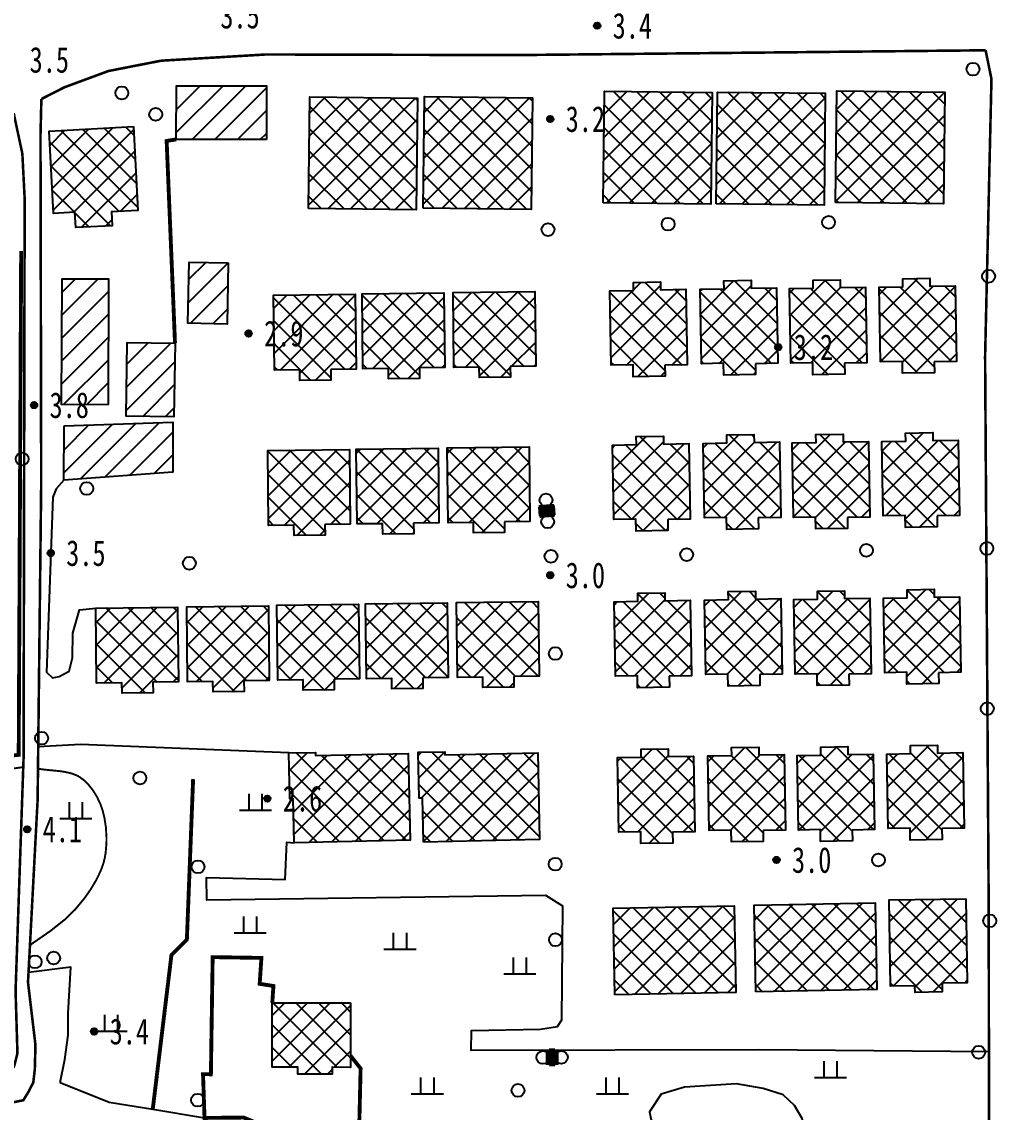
# Model space of a CAD drawing. Header units: metres. Extents: x 494039 to 619385, y 3351420 to 3402703.
# Drawn here: x 588734.3 to 588885.7, y 3393373.5 to 3393542.8 of the extents above; entities that cross this region are included whole.
import ezdxf
from ezdxf.enums import TextEntityAlignment as Align

# ---------------------------------------------------------------- set-up
doc = ezdxf.new("R2010")
doc.units = ezdxf.units.M
for name, pattern in [('2430', [0]), ('8521', [0]), ('9610', [0])]:
    doc.linetypes.add(name, pattern=pattern)
for name, color, linetype in [('220200', 130, 'Continuous'), ('310300', 8, 'Continuous'), ('310500', 8, 'Continuous'), ('380201', 8, '2430'), ('420500', 8, 'Continuous'), ('510301', 8, 'Continuous'), ('510402', 8, 'Continuous'), ('720100', 8, 'Continuous'), ('760201', 8, '8521'), ('810100', 8, '9610'), ('810302', 8, 'Continuous')]:
    doc.layers.add(name, color=color, linetype=linetype)
doc.layers.add('710101', color=8, linetype='Continuous', lineweight=0)
pattern_1 = [(45, (0, 0), (-1.767766953, 1.767766953), []), (135, (0, 0), (-1.767766953, -1.767766953), [])]
pattern_2 = [(45, (0, 0), (-1.767766953, 1.767766953), [])]

# ---------------------------------------------------------------- blocks, each defined once
blk = doc.blocks.new('gc170')
at = {"linetype": 'Continuous'}
blk.add_circle((0, 0), 0.5, dxfattribs=at)
blk = doc.blocks.new('p_point')
for radius in [0.25, 0.2, 0.15, 0.1, 0.05]:
    blk.add_circle((0, 0), radius)
blk.add_point((0, 0))
blk = doc.blocks.new('vm')
at = {"linetype": 'Continuous'}
for p, q in [((-0.5, 0), (-0.5, 1.3)), ((0.5, 1.3), (0.5, 0)), ((1.25, 0), (-1.25, 0))]:
    blk.add_line(p, q, dxfattribs=at)
blk = doc.blocks.new('1-3&1-4')
at = {"layer": '310300', "linetype": 'Continuous'}
h = blk.add_hatch(dxfattribs=at)
h.set_pattern_fill('ANSI31', color=8, scale=20, style=0)
h.set_pattern_definition(pattern_2)
h.paths.add_polyline_path([(588772.2975, 3393524.5199), (588758.2765, 3393524.5629), (588758.3021, 3393532.8989), (588772.323, 3393532.8559)])
h = blk.add_hatch(dxfattribs=at)
h.set_pattern_fill('ANSI31', color=8, scale=20, style=0)
h.set_pattern_definition(pattern_2)
h.paths.add_polyline_path([(588766.3705, 3393505.3713), (588766.1738, 3393495.884), (588760.1033, 3393496.0099), (588760.3001, 3393505.4972)])
h = blk.add_hatch(dxfattribs=at)
h.set_pattern_fill('ANSI31', color=8, scale=20, style=0)
h.set_pattern_definition(pattern_2)
h.paths.add_polyline_path([(588747.7602, 3393483.4), (588747.8183, 3393502.8306), (588740.4809, 3393502.8525), (588740.4229, 3393483.4219)])
h = blk.add_hatch(dxfattribs=at)
h.set_pattern_fill('ANSI31', color=8, scale=20, style=0)
h.set_pattern_definition(pattern_2)
h.paths.add_polyline_path([(588758.0866, 3393492.9147), (588757.8997, 3393481.4486), (588750.4841, 3393481.5694), (588750.671, 3393493.0356)])
h = blk.add_hatch(dxfattribs=at)
h.set_pattern_fill('ANSI31', color=8, scale=20, style=0)
h.set_pattern_definition(pattern_2)
h.paths.add_polyline_path([(588740.8711, 3393480.1005), (588757.734, 3393480.6473), (588757.7398, 3393472.8824), (588740.8135, 3393471.6357)])
at = {"layer": '310500', "linetype": 'Continuous'}
h = blk.add_hatch(dxfattribs=at)
h.set_pattern_fill('ANSI37', color=8, scale=20, style=0)
h.set_pattern_definition(pattern_1)
h.paths.add_polyline_path([(588824.5977, 3393514.6898), (588824.8031, 3393532.0393), (588841.5634, 3393531.8409), (588841.358, 3393514.4914)])
h = blk.add_hatch(dxfattribs=at)
h.set_pattern_fill('ANSI37', color=8, scale=20, style=0)
h.set_pattern_definition(pattern_1)
h.paths.add_polyline_path([(588842.1616, 3393514.5621), (588842.3669, 3393531.9115), (588859.1273, 3393531.7131), (588858.9219, 3393514.3637)])
h = blk.add_hatch(dxfattribs=at)
h.set_pattern_fill('ANSI37', color=8, scale=20, style=0)
h.set_pattern_definition(pattern_1)
h.paths.add_polyline_path([(588860.7131, 3393514.75), (588860.9185, 3393532.0995), (588877.6788, 3393531.9011), (588877.4734, 3393514.5516)])
h = blk.add_hatch(dxfattribs=at)
h.set_pattern_fill('ANSI37', color=8, scale=20, style=0)
h.set_pattern_definition(pattern_1)
h.paths.add_polyline_path([(588778.8196, 3393513.8263), (588779.0249, 3393531.1758), (588795.7853, 3393530.9774), (588795.5799, 3393513.6279)])
h = blk.add_hatch(dxfattribs=at)
h.set_pattern_fill('ANSI37', color=8, scale=20, style=0)
h.set_pattern_definition(pattern_1)
h.paths.add_polyline_path([(588796.6479, 3393513.8617), (588796.8532, 3393531.2111), (588813.6135, 3393531.0128), (588813.4082, 3393513.6633)])
h = blk.add_hatch(dxfattribs=at)
h.set_pattern_fill('ANSI37', color=8, scale=20, style=0)
h.set_pattern_definition(pattern_1)
h.paths.add_polyline_path([(588751.614, 3393526.5386), (588752.301, 3393513.5041), (588748.2208, 3393513.289), (588748.333, 3393511.1587), (588742.652, 3393510.8593), (588742.5262, 3393513.2456), (588739.1822, 3393513.0693), (588738.5087, 3393525.8479)])
h = blk.add_hatch(dxfattribs=at)
h.set_pattern_fill('ANSI37', color=8, scale=20, style=0)
h.set_pattern_definition(pattern_1)
h.paths.add_polyline_path([(588834.1903, 3393489.4738), (588834.2199, 3393487.7742), (588829.2823, 3393487.6884), (588829.2503, 3393489.5333), (588825.8312, 3393489.4739), (588825.6301, 3393501.0536), (588829.3274, 3393501.1178), (588829.3058, 3393502.3602), (588833.5162, 3393502.4333), (588833.5375, 3393501.207), (588837.4657, 3393501.2752), (588837.6696, 3393489.5342)])
h = blk.add_hatch(dxfattribs=at)
h.set_pattern_fill('ANSI37', color=8, scale=20, style=0)
h.set_pattern_definition(pattern_1)
h.paths.add_polyline_path([(588848.2562, 3393489.7289), (588848.2858, 3393488.0293), (588843.3482, 3393487.9436), (588843.3162, 3393489.7884), (588839.8971, 3393489.729), (588839.696, 3393501.3087), (588843.3933, 3393501.3729), (588843.3717, 3393502.6153), (588847.5821, 3393502.6884), (588847.6034, 3393501.4621), (588851.5316, 3393501.5304), (588851.7355, 3393489.7893)])
h = blk.add_hatch(dxfattribs=at)
h.set_pattern_fill('ANSI37', color=8, scale=20, style=0)
h.set_pattern_definition(pattern_1)
h.paths.add_polyline_path([(588862.1054, 3393489.8027), (588862.1349, 3393488.1031), (588857.1974, 3393488.0174), (588857.1653, 3393489.8622), (588853.7462, 3393489.8029), (588853.5451, 3393501.3825), (588857.2424, 3393501.4467), (588857.2208, 3393502.6891), (588861.4312, 3393502.7622), (588861.4525, 3393501.536), (588865.3807, 3393501.6042), (588865.5846, 3393489.8632)])
h = blk.add_hatch(dxfattribs=at)
h.set_pattern_fill('ANSI37', color=8, scale=20, style=0)
h.set_pattern_definition(pattern_1)
h.paths.add_polyline_path([(588876.0363, 3393490.0279), (588876.0658, 3393488.3283), (588871.1283, 3393488.2425), (588871.0962, 3393490.0874), (588867.6771, 3393490.028), (588867.476, 3393501.6077), (588871.1733, 3393501.6719), (588871.1517, 3393502.9143), (588875.3622, 3393502.9874), (588875.3835, 3393501.7611), (588879.3116, 3393501.8293), (588879.5155, 3393490.0883)])
h = blk.add_hatch(dxfattribs=at)
h.set_pattern_fill('ANSI37', color=8, scale=20, style=0)
h.set_pattern_definition(pattern_1)
h.paths.add_polyline_path([(588782.2796, 3393488.8466), (588782.299, 3393487.1925), (588777.4831, 3393487.1362), (588777.4641, 3393488.7561), (588773.5203, 3393488.7099), (588773.384, 3393500.356), (588786.0868, 3393500.5046), (588786.2226, 3393488.8927)])
h = blk.add_hatch(dxfattribs=at)
h.set_pattern_fill('ANSI37', color=8, scale=20, style=0)
h.set_pattern_definition(pattern_1)
h.paths.add_polyline_path([(588796.0524, 3393489.076), (588796.0717, 3393487.422), (588791.2558, 3393487.3656), (588791.2369, 3393488.9855), (588787.293, 3393488.9394), (588787.1568, 3393500.5854), (588799.8595, 3393500.7341), (588799.9954, 3393489.1222)])
h = blk.add_hatch(dxfattribs=at)
h.set_pattern_fill('ANSI37', color=8, scale=20, style=0)
h.set_pattern_definition(pattern_1)
h.paths.add_polyline_path([(588810.1844, 3393489.2764), (588810.2037, 3393487.6223), (588805.3878, 3393487.566), (588805.3688, 3393489.1859), (588801.425, 3393489.1397), (588801.2887, 3393500.7858), (588813.9915, 3393500.9344), (588814.1274, 3393489.3225)])
h = blk.add_hatch(dxfattribs=at)
h.set_pattern_fill('ANSI37', color=8, scale=20, style=0)
h.set_pattern_definition(pattern_1)
h.paths.add_polyline_path([(588834.6463, 3393465.5179), (588834.6758, 3393463.8183), (588829.7383, 3393463.7326), (588829.7062, 3393465.5774), (588826.2871, 3393465.518), (588826.086, 3393477.0977), (588829.7833, 3393477.1619), (588829.7617, 3393478.4043), (588833.9721, 3393478.4774), (588833.9934, 3393477.2511), (588837.9216, 3393477.3193), (588838.1255, 3393465.5783)])
h = blk.add_hatch(dxfattribs=at)
h.set_pattern_fill('ANSI37', color=8, scale=20, style=0)
h.set_pattern_definition(pattern_1)
h.paths.add_polyline_path([(588848.7122, 3393465.773), (588848.7417, 3393464.0734), (588843.8041, 3393463.9877), (588843.7721, 3393465.8325), (588840.353, 3393465.7731), (588840.1519, 3393477.3528), (588843.8492, 3393477.417), (588843.8276, 3393478.6594), (588848.038, 3393478.7325), (588848.0593, 3393477.5063), (588851.9875, 3393477.5745), (588852.1914, 3393465.8334)])
h = blk.add_hatch(dxfattribs=at)
h.set_pattern_fill('ANSI37', color=8, scale=20, style=0)
h.set_pattern_definition(pattern_1)
h.paths.add_polyline_path([(588862.5613, 3393465.8469), (588862.5908, 3393464.1473), (588857.6533, 3393464.0615), (588857.6212, 3393465.9063), (588854.2021, 3393465.847), (588854.001, 3393477.4266), (588857.6983, 3393477.4909), (588857.6767, 3393478.7332), (588861.8872, 3393478.8064), (588861.9085, 3393477.5801), (588865.8366, 3393477.6483), (588866.0405, 3393465.9073)])
h = blk.add_hatch(dxfattribs=at)
h.set_pattern_fill('ANSI37', color=8, scale=20, style=0)
h.set_pattern_definition(pattern_1)
h.paths.add_polyline_path([(588876.4922, 3393466.072), (588876.5217, 3393464.3724), (588871.5842, 3393464.2866), (588871.5522, 3393466.1315), (588868.133, 3393466.0721), (588867.9319, 3393477.6518), (588871.6292, 3393477.716), (588871.6077, 3393478.9584), (588875.8181, 3393479.0315), (588875.8394, 3393477.8052), (588879.7676, 3393477.8734), (588879.9714, 3393466.1324)])
h = blk.add_hatch(dxfattribs=at)
h.set_pattern_fill('ANSI37', color=8, scale=20, style=0)
h.set_pattern_definition(pattern_1)
h.paths.add_polyline_path([(588781.3806, 3393464.7375), (588781.3999, 3393463.0834), (588776.584, 3393463.027), (588776.565, 3393464.6469), (588772.6212, 3393464.6008), (588772.4849, 3393476.2468), (588785.1877, 3393476.3955), (588785.3236, 3393464.7836)])
h = blk.add_hatch(dxfattribs=at)
h.set_pattern_fill('ANSI37', color=8, scale=20, style=0)
h.set_pattern_definition(pattern_1)
h.paths.add_polyline_path([(588795.1533, 3393464.9669), (588795.1727, 3393463.3128), (588790.3568, 3393463.2565), (588790.3378, 3393464.8764), (588786.394, 3393464.8302), (588786.2577, 3393476.4763), (588798.9605, 3393476.6249), (588799.0963, 3393465.013)])
h = blk.add_hatch(dxfattribs=at)
h.set_pattern_fill('ANSI37', color=8, scale=20, style=0)
h.set_pattern_definition(pattern_1)
h.paths.add_polyline_path([(588809.2853, 3393465.1673), (588809.3047, 3393463.5132), (588804.4887, 3393463.4568), (588804.4698, 3393465.0767), (588800.526, 3393465.0306), (588800.3897, 3393476.6766), (588813.0925, 3393476.8253), (588813.2283, 3393465.2134)])
h = blk.add_hatch(dxfattribs=at)
h.set_pattern_fill('ANSI37', color=8, scale=20, style=0)
h.set_pattern_definition(pattern_1)
h.paths.add_polyline_path([(588834.8667, 3393441.1799), (588834.8962, 3393439.4803), (588829.9587, 3393439.3946), (588829.9267, 3393441.2394), (588826.5075, 3393441.18), (588826.3064, 3393452.7597), (588830.0037, 3393452.8239), (588829.9822, 3393454.0663), (588834.1926, 3393454.1394), (588834.2139, 3393452.9131), (588838.1421, 3393452.9813), (588838.3459, 3393441.2403)])
h = blk.add_hatch(dxfattribs=at)
h.set_pattern_fill('ANSI37', color=8, scale=20, style=0)
h.set_pattern_definition(pattern_1)
h.paths.add_polyline_path([(588848.9326, 3393441.435), (588848.9621, 3393439.7354), (588844.0246, 3393439.6497), (588843.9926, 3393441.4945), (588840.5734, 3393441.4351), (588840.3723, 3393453.0148), (588844.0696, 3393453.079), (588844.048, 3393454.3214), (588848.2585, 3393454.3945), (588848.2798, 3393453.1682), (588852.208, 3393453.2365), (588852.4118, 3393441.4954)])
h = blk.add_hatch(dxfattribs=at)
h.set_pattern_fill('ANSI37', color=8, scale=20, style=0)
h.set_pattern_definition(pattern_1)
h.paths.add_polyline_path([(588862.7817, 3393441.5089), (588862.8112, 3393439.8093), (588857.8737, 3393439.7235), (588857.8417, 3393441.5683), (588854.4225, 3393441.509), (588854.2215, 3393453.0886), (588857.9187, 3393453.1528), (588857.8972, 3393454.3952), (588862.1076, 3393454.4683), (588862.1289, 3393453.2421), (588866.0571, 3393453.3103), (588866.261, 3393441.5693)])
h = blk.add_hatch(dxfattribs=at)
h.set_pattern_fill('ANSI37', color=8, scale=20, style=0)
h.set_pattern_definition(pattern_1)
h.paths.add_polyline_path([(588876.7126, 3393441.734), (588876.7422, 3393440.0344), (588871.8046, 3393439.9486), (588871.7726, 3393441.7935), (588868.3535, 3393441.7341), (588868.1524, 3393453.3138), (588871.8497, 3393453.378), (588871.8281, 3393454.6204), (588876.0385, 3393454.6935), (588876.0598, 3393453.4672), (588879.988, 3393453.5354), (588880.1919, 3393441.7944)])
h = blk.add_hatch(dxfattribs=at)
h.set_pattern_fill('ANSI37', color=8, scale=20, style=0)
h.set_pattern_definition(pattern_1)
h.paths.add_polyline_path([(588782.8066, 3393440.7116), (588782.8259, 3393439.0576), (588778.01, 3393439.0012), (588777.9911, 3393440.6211), (588774.0472, 3393440.575), (588773.911, 3393452.221), (588786.6137, 3393452.3697), (588786.7496, 3393440.7578)])
h = blk.add_hatch(dxfattribs=at)
h.set_pattern_fill('ANSI37', color=8, scale=20, style=0)
h.set_pattern_definition(pattern_1)
h.paths.add_polyline_path([(588796.5793, 3393440.9411), (588796.5987, 3393439.287), (588791.7828, 3393439.2307), (588791.7638, 3393440.8506), (588787.82, 3393440.8044), (588787.6837, 3393452.4505), (588800.3865, 3393452.5991), (588800.5223, 3393440.9872)])
h = blk.add_hatch(dxfattribs=at)
h.set_pattern_fill('ANSI37', color=8, scale=20, style=0)
h.set_pattern_definition(pattern_1)
h.paths.add_polyline_path([(588810.7113, 3393441.1414), (588810.7307, 3393439.4874), (588805.9147, 3393439.431), (588805.8958, 3393441.0509), (588801.952, 3393441.0048), (588801.8157, 3393452.6508), (588814.5185, 3393452.7995), (588814.6543, 3393441.1876)])
h = blk.add_hatch(dxfattribs=at)
h.set_pattern_fill('ANSI37', color=8, scale=20, style=0)
h.set_pattern_definition(pattern_1)
h.paths.add_polyline_path([(588754.665, 3393440.2577), (588754.6844, 3393438.6037), (588749.8685, 3393438.5473), (588749.8495, 3393440.1672), (588745.9057, 3393440.121), (588745.7694, 3393451.7671), (588758.4722, 3393451.9157), (588758.6081, 3393440.3039)])
h = blk.add_hatch(dxfattribs=at)
h.set_pattern_fill('ANSI37', color=8, scale=20, style=0)
h.set_pattern_definition(pattern_1)
h.paths.add_polyline_path([(588768.797, 3393440.4581), (588768.8164, 3393438.804), (588764.0005, 3393438.7477), (588763.9815, 3393440.3675), (588760.0377, 3393440.3214), (588759.9014, 3393451.9675), (588772.6042, 3393452.1161), (588772.74, 3393440.5042)])
h = blk.add_hatch(dxfattribs=at)
h.set_pattern_fill('ANSI37', color=8, scale=20, style=0)
h.set_pattern_definition(pattern_1)
h.paths.add_polyline_path([(588863.296, 3393417.3036), (588863.3255, 3393415.604), (588858.3879, 3393415.5183), (588858.3559, 3393417.3631), (588854.9368, 3393417.3037), (588854.7357, 3393428.8834), (588858.433, 3393428.9476), (588858.4114, 3393430.19), (588862.6218, 3393430.2631), (588862.6431, 3393429.0368), (588866.5713, 3393429.105), (588866.7752, 3393417.364)])
h = blk.add_hatch(dxfattribs=at)
h.set_pattern_fill('ANSI37', color=8, scale=20, style=0)
h.set_pattern_definition(pattern_1)
h.paths.add_polyline_path([(588877.2269, 3393417.5287), (588877.2564, 3393415.8291), (588872.3189, 3393415.7434), (588872.2868, 3393417.5882), (588868.8677, 3393417.5288), (588868.6666, 3393429.1085), (588872.3639, 3393429.1727), (588872.3423, 3393430.4151), (588876.5528, 3393430.4882), (588876.574, 3393429.2619), (588880.5022, 3393429.3302), (588880.7061, 3393417.5891)])
h = blk.add_hatch(dxfattribs=at)
h.set_pattern_fill('ANSI37', color=8, scale=20, style=0)
h.set_pattern_definition(pattern_1)
h.paths.add_polyline_path([(588776.5798, 3393415.3338), (588776.4404, 3393422.1432), (588775.9284, 3393422.1327), (588775.7823, 3393429.2689), (588779.9046, 3393429.3533), (588779.9143, 3393428.8832), (588794.3363, 3393429.1784), (588794.6122, 3393415.703)])
h = blk.add_hatch(dxfattribs=at)
h.set_pattern_fill('ANSI37', color=8, scale=20, style=0)
h.set_pattern_definition(pattern_1)
h.paths.add_polyline_path([(588796.6772, 3393415.4381), (588796.5378, 3393422.2475), (588796.0257, 3393422.237), (588795.8796, 3393429.3733), (588800.002, 3393429.4577), (588800.0116, 3393428.9875), (588814.4336, 3393429.2827), (588814.7095, 3393415.8073)])
h = blk.add_hatch(dxfattribs=at)
h.set_pattern_fill('ANSI37', color=8, scale=20, style=0)
h.set_pattern_definition(pattern_1)
h.paths.add_polyline_path([(588835.3809, 3393416.9746), (588835.4104, 3393415.275), (588830.4729, 3393415.1893), (588830.4409, 3393417.0341), (588827.0217, 3393416.9747), (588826.8207, 3393428.5544), (588830.518, 3393428.6186), (588830.4964, 3393429.861), (588834.7068, 3393429.9341), (588834.7281, 3393428.7079), (588838.6563, 3393428.7761), (588838.8602, 3393417.035)])
h = blk.add_hatch(dxfattribs=at)
h.set_pattern_fill('ANSI37', color=8, scale=20, style=0)
h.set_pattern_definition(pattern_1)
h.paths.add_polyline_path([(588849.4468, 3393417.2298), (588849.4763, 3393415.5302), (588844.5388, 3393415.4444), (588844.5068, 3393417.2892), (588841.0876, 3393417.2299), (588840.8866, 3393428.8096), (588844.5839, 3393428.8738), (588844.5623, 3393430.1161), (588848.7727, 3393430.1893), (588848.794, 3393428.963), (588852.7222, 3393429.0312), (588852.9261, 3393417.2902)])
h = blk.add_hatch(dxfattribs=at)
h.set_pattern_fill('ANSI37', color=8, scale=20, style=0)
h.set_pattern_definition(pattern_1)
h.paths.add_polyline_path([(588880.9586, 3393406.6107), (588881.1411, 3393393.5583), (588877.2852, 3393393.5044), (588877.3042, 3393392.1517), (588873.0622, 3393392.0924), (588873.0483, 3393393.083), (588869.2491, 3393393.0299), (588869.0615, 3393406.4443)])
h = blk.add_hatch(dxfattribs=at)
h.set_pattern_fill('ANSI37', color=8, scale=20, style=0)
h.set_pattern_definition(pattern_1)
h.paths.add_polyline_path([(588826.414, 3393391.7054), (588826.1611, 3393405.1723), (588844.9453, 3393405.5251), (588845.1982, 3393392.0581)])
h = blk.add_hatch(dxfattribs=at)
h.set_pattern_fill('ANSI37', color=8, scale=20, style=0)
h.set_pattern_definition(pattern_1)
h.paths.add_polyline_path([(588848.3309, 3393392.1605), (588848.0781, 3393405.6274), (588866.8623, 3393405.9801), (588867.1151, 3393392.5132)])
h = blk.add_hatch(dxfattribs=at)
h.set_pattern_fill('ANSI37', color=8, scale=20, style=0)
h.set_pattern_definition(pattern_1)
h.paths.add_polyline_path([(588785.3661, 3393390.4408), (588785.3531, 3393380.4455), (588782.4856, 3393380.4492), (588782.4842, 3393379.3859), (588777.1613, 3393379.3929), (588777.1627, 3393380.465), (588773.1872, 3393380.4702), (588773.2002, 3393390.4566)])
at = {"layer": '220200', "color": 141, "linetype": 'Continuous', "const_width": 0.6, "flags": 128}
blk.add_lwpolyline([(588760.9, 3393425.2076), (588759.9292, 3393400.2705), (588757.5313, 3393397.8733), (588754.6302, 3393373.9583)], dxfattribs=at)
at = {"layer": '310300', "color": 8, "linetype": 'Continuous', "flags": 128}
for points, elevation in [([(588772.2975, 3393524.5199), (588758.2765, 3393524.5629), (588758.3021, 3393532.8989), (588772.323, 3393532.8559)], 7.7733), ([(588766.3705, 3393505.3713), (588766.1738, 3393495.884), (588760.1033, 3393496.0099), (588760.3001, 3393505.4972)], 6.2246), ([(588747.7602, 3393483.4), (588747.8183, 3393502.8306), (588740.4809, 3393502.8525), (588740.4229, 3393483.4219)], 5.9568), ([(588758.0866, 3393492.9147), (588757.8997, 3393481.4486), (588750.4841, 3393481.5694), (588750.671, 3393493.0356)], 5.9568), ([(588740.8711, 3393480.1005), (588757.734, 3393480.6473), (588757.7398, 3393472.8824), (588740.8135, 3393471.6357)], 6.2246)]:
    blk.add_lwpolyline(points, close=True, dxfattribs=dict(at, elevation=elevation))
at = {"layer": '310500', "color": 8, "linetype": 'Continuous', "flags": 128}
for points, elevation in [([(588824.5977, 3393514.6898), (588824.8031, 3393532.0393), (588841.5634, 3393531.8409), (588841.358, 3393514.4914)], 16.2462), ([(588842.1616, 3393514.5621), (588842.3669, 3393531.9115), (588859.1273, 3393531.7131), (588858.9219, 3393514.3637)], 16.1123), ([(588860.7131, 3393514.75), (588860.9185, 3393532.0995), (588877.6788, 3393531.9011), (588877.4734, 3393514.5516)], 16.0319), ([(588778.8196, 3393513.8263), (588779.0249, 3393531.1758), (588795.7853, 3393530.9774), (588795.5799, 3393513.6279)], 16.8219), ([(588796.6479, 3393513.8617), (588796.8532, 3393531.2111), (588813.6135, 3393531.0128), (588813.4082, 3393513.6633)], 16.755), ([(588751.614, 3393526.5386), (588752.301, 3393513.5041), (588748.2208, 3393513.289), (588748.333, 3393511.1587), (588742.652, 3393510.8593), (588742.5262, 3393513.2456), (588739.1822, 3393513.0693), (588738.5087, 3393525.8479)], 14.365), ([(588834.1903, 3393489.4738), (588834.2199, 3393487.7742), (588829.2823, 3393487.6884), (588829.2503, 3393489.5333), (588825.8312, 3393489.4739), (588825.6301, 3393501.0536), (588829.3274, 3393501.1178), (588829.3058, 3393502.3602), (588833.5162, 3393502.4333), (588833.5375, 3393501.207), (588837.4657, 3393501.2752), (588837.6696, 3393489.5342)], 14.1573), ([(588848.2562, 3393489.7289), (588848.2858, 3393488.0293), (588843.3482, 3393487.9436), (588843.3162, 3393489.7884), (588839.8971, 3393489.729), (588839.696, 3393501.3087), (588843.3933, 3393501.3729), (588843.3717, 3393502.6153), (588847.5821, 3393502.6884), (588847.6034, 3393501.4621), (588851.5316, 3393501.5304), (588851.7355, 3393489.7893)], 14.1573), ([(588862.1054, 3393489.8027), (588862.1349, 3393488.1031), (588857.1974, 3393488.0174), (588857.1653, 3393489.8622), (588853.7462, 3393489.8029), (588853.5451, 3393501.3825), (588857.2424, 3393501.4467), (588857.2208, 3393502.6891), (588861.4312, 3393502.7622), (588861.4525, 3393501.536), (588865.3807, 3393501.6042), (588865.5846, 3393489.8632)], 14.1573), ([(588876.0363, 3393490.0279), (588876.0658, 3393488.3283), (588871.1283, 3393488.2425), (588871.0962, 3393490.0874), (588867.6771, 3393490.028), (588867.476, 3393501.6077), (588871.1733, 3393501.6719), (588871.1517, 3393502.9143), (588875.3622, 3393502.9874), (588875.3835, 3393501.7611), (588879.3116, 3393501.8293), (588879.5155, 3393490.0883)], 14.2146), ([(588782.2796, 3393488.8466), (588782.299, 3393487.1925), (588777.4831, 3393487.1362), (588777.4641, 3393488.7561), (588773.5203, 3393488.7099), (588773.384, 3393500.356), (588786.0868, 3393500.5046), (588786.2226, 3393488.8927)], 14.2593), ([(588796.0524, 3393489.076), (588796.0717, 3393487.422), (588791.2558, 3393487.3656), (588791.2369, 3393488.9855), (588787.293, 3393488.9394), (588787.1568, 3393500.5854), (588799.8595, 3393500.7341), (588799.9954, 3393489.1222)], 14.3095), ([(588810.1844, 3393489.2764), (588810.2037, 3393487.6223), (588805.3878, 3393487.566), (588805.3688, 3393489.1859), (588801.425, 3393489.1397), (588801.2887, 3393500.7858), (588813.9915, 3393500.9344), (588814.1274, 3393489.3225)], 14.3095), ([(588834.6463, 3393465.5179), (588834.6758, 3393463.8183), (588829.7383, 3393463.7326), (588829.7062, 3393465.5774), (588826.2871, 3393465.518), (588826.086, 3393477.0977), (588829.7833, 3393477.1619), (588829.7617, 3393478.4043), (588833.9721, 3393478.4774), (588833.9934, 3393477.2511), (588837.9216, 3393477.3193), (588838.1255, 3393465.5783)], 14.1573), ([(588848.7122, 3393465.773), (588848.7417, 3393464.0734), (588843.8041, 3393463.9877), (588843.7721, 3393465.8325), (588840.353, 3393465.7731), (588840.1519, 3393477.3528), (588843.8492, 3393477.417), (588843.8276, 3393478.6594), (588848.038, 3393478.7325), (588848.0593, 3393477.5063), (588851.9875, 3393477.5745), (588852.1914, 3393465.8334)], 14.1573), ([(588862.5613, 3393465.8469), (588862.5908, 3393464.1473), (588857.6533, 3393464.0615), (588857.6212, 3393465.9063), (588854.2021, 3393465.847), (588854.001, 3393477.4266), (588857.6983, 3393477.4909), (588857.6767, 3393478.7332), (588861.8872, 3393478.8064), (588861.9085, 3393477.5801), (588865.8366, 3393477.6483), (588866.0405, 3393465.9073)], 14.1573), ([(588876.4922, 3393466.072), (588876.5217, 3393464.3724), (588871.5842, 3393464.2866), (588871.5522, 3393466.1315), (588868.133, 3393466.0721), (588867.9319, 3393477.6518), (588871.6292, 3393477.716), (588871.6077, 3393478.9584), (588875.8181, 3393479.0315), (588875.8394, 3393477.8052), (588879.7676, 3393477.8734), (588879.9714, 3393466.1324)], 14.2146), ([(588781.3806, 3393464.7375), (588781.3999, 3393463.0834), (588776.584, 3393463.027), (588776.565, 3393464.6469), (588772.6212, 3393464.6008), (588772.4849, 3393476.2468), (588785.1877, 3393476.3955), (588785.3236, 3393464.7836)], 14.2146), ([(588795.1533, 3393464.9669), (588795.1727, 3393463.3128), (588790.3568, 3393463.2565), (588790.3378, 3393464.8764), (588786.394, 3393464.8302), (588786.2577, 3393476.4763), (588798.9605, 3393476.6249), (588799.0963, 3393465.013)], 14.2649), ([(588809.2853, 3393465.1673), (588809.3047, 3393463.5132), (588804.4887, 3393463.4568), (588804.4698, 3393465.0767), (588800.526, 3393465.0306), (588800.3897, 3393476.6766), (588813.0925, 3393476.8253), (588813.2283, 3393465.2134)], 14.2649), ([(588834.8667, 3393441.1799), (588834.8962, 3393439.4803), (588829.9587, 3393439.3946), (588829.9267, 3393441.2394), (588826.5075, 3393441.18), (588826.3064, 3393452.7597), (588830.0037, 3393452.8239), (588829.9822, 3393454.0663), (588834.1926, 3393454.1394), (588834.2139, 3393452.9131), (588838.1421, 3393452.9813), (588838.3459, 3393441.2403)], 14.1573), ([(588848.9326, 3393441.435), (588848.9621, 3393439.7354), (588844.0246, 3393439.6497), (588843.9926, 3393441.4945), (588840.5734, 3393441.4351), (588840.3723, 3393453.0148), (588844.0696, 3393453.079), (588844.048, 3393454.3214), (588848.2585, 3393454.3945), (588848.2798, 3393453.1682), (588852.208, 3393453.2365), (588852.4118, 3393441.4954)], 14.1573), ([(588862.7817, 3393441.5089), (588862.8112, 3393439.8093), (588857.8737, 3393439.7235), (588857.8417, 3393441.5683), (588854.4225, 3393441.509), (588854.2215, 3393453.0886), (588857.9187, 3393453.1528), (588857.8972, 3393454.3952), (588862.1076, 3393454.4683), (588862.1289, 3393453.2421), (588866.0571, 3393453.3103), (588866.261, 3393441.5693)], 14.1573), ([(588876.7126, 3393441.734), (588876.7422, 3393440.0344), (588871.8046, 3393439.9486), (588871.7726, 3393441.7935), (588868.3535, 3393441.7341), (588868.1524, 3393453.3138), (588871.8497, 3393453.378), (588871.8281, 3393454.6204), (588876.0385, 3393454.6935), (588876.0598, 3393453.4672), (588879.988, 3393453.5354), (588880.1919, 3393441.7944)], 14.2146), ([(588782.8066, 3393440.7116), (588782.8259, 3393439.0576), (588778.01, 3393439.0012), (588777.9911, 3393440.6211), (588774.0472, 3393440.575), (588773.911, 3393452.221), (588786.6137, 3393452.3697), (588786.7496, 3393440.7578)], 13.8353), ([(588796.5793, 3393440.9411), (588796.5987, 3393439.287), (588791.7828, 3393439.2307), (588791.7638, 3393440.8506), (588787.82, 3393440.8044), (588787.6837, 3393452.4505), (588800.3865, 3393452.5991), (588800.5223, 3393440.9872)], 13.8855), ([(588810.7113, 3393441.1414), (588810.7307, 3393439.4874), (588805.9147, 3393439.431), (588805.8958, 3393441.0509), (588801.952, 3393441.0048), (588801.8157, 3393452.6508), (588814.5185, 3393452.7995), (588814.6543, 3393441.1876)], 13.8855), ([(588754.665, 3393440.2577), (588754.6844, 3393438.6037), (588749.8685, 3393438.5473), (588749.8495, 3393440.1672), (588745.9057, 3393440.121), (588745.7694, 3393451.7671), (588758.4722, 3393451.9157), (588758.6081, 3393440.3039)], 14.3318), ([(588768.797, 3393440.4581), (588768.8164, 3393438.804), (588764.0005, 3393438.7477), (588763.9815, 3393440.3675), (588760.0377, 3393440.3214), (588759.9014, 3393451.9675), (588772.6042, 3393452.1161), (588772.74, 3393440.5042)], 14.3318), ([(588863.296, 3393417.3036), (588863.3255, 3393415.604), (588858.3879, 3393415.5183), (588858.3559, 3393417.3631), (588854.9368, 3393417.3037), (588854.7357, 3393428.8834), (588858.433, 3393428.9476), (588858.4114, 3393430.19), (588862.6218, 3393430.2631), (588862.6431, 3393429.0368), (588866.5713, 3393429.105), (588866.7752, 3393417.364)], 14.1573), ([(588877.2269, 3393417.5287), (588877.2564, 3393415.8291), (588872.3189, 3393415.7434), (588872.2868, 3393417.5882), (588868.8677, 3393417.5288), (588868.6666, 3393429.1085), (588872.3639, 3393429.1727), (588872.3423, 3393430.4151), (588876.5528, 3393430.4882), (588876.574, 3393429.2619), (588880.5022, 3393429.3302), (588880.7061, 3393417.5891)], 14.2146), ([(588776.5798, 3393415.3338), (588776.4404, 3393422.1432), (588775.9284, 3393422.1327), (588775.7823, 3393429.2689), (588779.9046, 3393429.3533), (588779.9143, 3393428.8832), (588794.3363, 3393429.1784), (588794.6122, 3393415.703)], 14.1923), ([(588796.6772, 3393415.4381), (588796.5378, 3393422.2475), (588796.0257, 3393422.237), (588795.8796, 3393429.3733), (588800.002, 3393429.4577), (588800.0116, 3393428.9875), (588814.4336, 3393429.2827), (588814.7095, 3393415.8073)], 14.1923), ([(588835.3809, 3393416.9746), (588835.4104, 3393415.275), (588830.4729, 3393415.1893), (588830.4409, 3393417.0341), (588827.0217, 3393416.9747), (588826.8207, 3393428.5544), (588830.518, 3393428.6186), (588830.4964, 3393429.861), (588834.7068, 3393429.9341), (588834.7281, 3393428.7079), (588838.6563, 3393428.7761), (588838.8602, 3393417.035)], 14.1573), ([(588849.4468, 3393417.2298), (588849.4763, 3393415.5302), (588844.5388, 3393415.4444), (588844.5068, 3393417.2892), (588841.0876, 3393417.2299), (588840.8866, 3393428.8096), (588844.5839, 3393428.8738), (588844.5623, 3393430.1161), (588848.7727, 3393430.1893), (588848.794, 3393428.963), (588852.7222, 3393429.0312), (588852.9261, 3393417.2902)], 14.1573), ([(588826.414, 3393391.7054), (588826.1611, 3393405.1723), (588844.9453, 3393405.5251), (588845.1982, 3393392.0581)], 14.3932), ([(588848.3309, 3393392.1605), (588848.0781, 3393405.6274), (588866.8623, 3393405.9801), (588867.1151, 3393392.5132)], 14.3932), ([(588785.3661, 3393390.4408), (588785.3531, 3393380.4455), (588782.4856, 3393380.4492), (588782.4842, 3393379.3859), (588777.1613, 3393379.3929), (588777.1627, 3393380.465), (588773.1872, 3393380.4702), (588773.2002, 3393390.4566)], 12.0397)]:
    blk.add_lwpolyline(points, close=True, dxfattribs=dict(at, elevation=elevation))
blk.add_lwpolyline([(588880.9586, 3393406.6107), (588881.1411, 3393393.5583), (588877.2852, 3393393.5044), (588877.3042, 3393392.1517), (588873.0622, 3393392.0924), (588873.0483, 3393393.083), (588869.2491, 3393393.0299), (588869.0615, 3393406.4443)], close=True, dxfattribs=at)
at = {"layer": '380201', "color": 8, "linetype": '2430', "const_width": 0.6, "elevation": 5.2401, "flags": 128}
blk.add_lwpolyline([(588758.2765, 3393524.5629), (588756.787, 3393524.3176), (588758.0866, 3393492.9147)], dxfattribs=at)
at = {"layer": '380201', "color": 8, "linetype": '2430', "const_width": 0.6, "flags": 128}
for points in [[(588716.1976, 3393399.2177), (588718.0714, 3393426.2727), (588719.3852, 3393427.6786), (588733.8015, 3393428.9724), (588734.1824, 3393507.2347)], [(588773.2002, 3393390.4566), (588773.3787, 3393393.0844), (588771.242, 3393393.419), (588771.5108, 3393397.4425), (588763.9376, 3393397.5632), (588763.6624, 3393379.3729), (588762.4391, 3393379.3895), (588762.6736, 3393372.5903), (588768.7559, 3393372.6513), (588771.7981, 3393371.3873), (588786.7119, 3393371.1662), (588786.9215, 3393380.2791), (588785.3554, 3393382.2532)]]:
    blk.add_lwpolyline(points, dxfattribs=at)
at = {"layer": '420500', "color": 8, "linetype": 'Continuous', "const_width": 0.4, "flags": 128}
for points in [[(588884.0309, 3393538.3977), (588811.0554, 3393537.6515), (588772.2213, 3393537.7478)], [(588884.0309, 3393538.3977), (588884.941, 3393533.9309), (588883.9526, 3393490.8199), (588884.5097, 3393405.6046), (588884.5909, 3393353.6085), (588884.1209, 3393325.7689), (588884.1537, 3393325.4888)], [(588772.2213, 3393537.7478), (588755.9354, 3393536.7825), (588747.7502, 3393535.1798), (588740.8957, 3393532.6498), (588737.3234, 3393530.8303)], [(588718.3009, 3393375.7731), (588731.8048, 3393374.79), (588734.5137, 3393375.3363), (588735.247, 3393376.5142), (588736.0629, 3393378.0799), (588736.3063, 3393380.15), (588736.4031, 3393383.9283), (588735.2459, 3393393.639), (588736.7419, 3393421.9866), (588737.2965, 3393471.2253), (588737.1866, 3393525.1493), (588737.3234, 3393530.8303)], [(588733.0187, 3393528.6378), (588734.3689, 3393522.3444), (588734.7267, 3393515.3415), (588734.5594, 3393428.5145), (588733.3121, 3393392.2813), (588733.605, 3393382.6483), (588733.0899, 3393380.604), (588731.7053, 3393378.8089), (588730.0321, 3393377.7735), (588726.7469, 3393377.7319), (588718.8008, 3393379.4254)]]:
    blk.add_lwpolyline(points, dxfattribs=at)
at = {"layer": '510402', "color": 8, "linetype": 'Continuous'}
for p, q in [((588817.0084, 3393467.6407), (588814.6157, 3393467.4545)), ((588814.6157, 3393467.4545), (588814.7226, 3393466.0808)), ((588817.1153, 3393466.267), (588817.0084, 3393467.6407)), ((588814.7226, 3393466.0808), (588817.1153, 3393466.267)), ((588817.1047, 3393383.2003), (588816.233, 3393383.1934)), ((588816.233, 3393383.1934), (588816.252, 3393380.7934)), ((588817.1237, 3393380.8003), (588817.1047, 3393383.2003)), ((588816.252, 3393380.7934), (588817.1237, 3393380.8003))]:
    blk.add_line(p, q, dxfattribs=at)
at = {"layer": '510402', "color": 8, "linetype": 'Continuous', "const_width": 2.4, "flags": 128}
for points in [[(588815.9431, 3393465.8638), (588815.7879, 3393467.8577)], [(588817.6783, 3393382.0048), (588815.6784, 3393381.9889)]]:
    blk.add_lwpolyline(points, dxfattribs=at)
at = {"layer": '710101', "color": 8, "linetype": 'Continuous', "const_width": 0.3, "elevation": 4, "flags": 128}
for points in [[(588734.5096, 3393427.0662), (588732.516, 3393426.8025)], [(588735.5515, 3393399.4298), (588738.7141, 3393401.6196), (588740.9731, 3393403.4035), (588742.5805, 3393404.97), (588744.062, 3393406.7624), (588744.9517, 3393408.0384), (588745.7525, 3393409.3648), (588746.1124, 3393410.0456), (588746.6596, 3393411.2666), (588746.9693, 3393412.1643), (588747.1859, 3393413.0404), (588747.3059, 3393413.7456), (588747.4325, 3393415.1807), (588747.4444, 3393416.0878), (588747.3463, 3393417.7266), (588747.1262, 3393419.1752), (588746.8146, 3393420.4236), (588746.4646, 3393421.4063), (588745.9515, 3393422.4744), (588745.3261, 3393423.4801), (588744.6772, 3393424.3063), (588744.0342, 3393424.9546), (588743.3269, 3393425.4963), (588742.8399, 3393425.7723), (588742.0522, 3393426.0811), (588740.9704, 3393426.3339), (588740.2207, 3393426.4426), (588737.6705, 3393426.6981), (588736.7965, 3393426.8263)]]:
    blk.add_lwpolyline(points, dxfattribs=at)
at = {"layer": '760201', "color": 8, "linetype": '8521', "flags": 128}
blk.add_lwpolyline([(588740.8135, 3393471.6357), (588739.5991, 3393470.316), (588739.0849, 3393469.006), (588738.1309, 3393441.7998), (588739.0702, 3393440.9235), (588740.1106, 3393441.1685), (588741.6557, 3393441.9898), (588742.1797, 3393444.034), (588742.1871, 3393447.8773), (588743.2506, 3393451.512), (588745.7694, 3393451.7671)], dxfattribs=at)
at = {"layer": '810100', "color": 8, "linetype": '9610', "flags": 128}
for points in [[(588775.7823, 3393429.2689), (588743.3792, 3393430.5676), (588736.8347, 3393430.2262)], [(588884.5452, 3393382.865), (588848.8099, 3393383.1674), (588804.1005, 3393383.0464), (588804.1682, 3393386.1502), (588814.8715, 3393386.3827), (588817.5247, 3393386.7786), (588818.1873, 3393387.8495), (588818.3643, 3393405.5034), (588815.6839, 3393407.1595), (588763.0192, 3393406.4174), (588762.9907, 3393409.9547), (588775.1986, 3393409.6274), (588775.4366, 3393415.4014), (588776.5798, 3393415.3338)], [(588740.2506, 3393378.1141), (588740.9539, 3393381.6681), (588741.5, 3393385.4613), (588741.5095, 3393388.8513), (588741.9187, 3393395.993), (588735.3276, 3393395.1866)], [(588740.2506, 3393378.1141), (588747.849, 3393375.0517), (588754.6302, 3393373.9583), (588762.6736, 3393372.5903)], [(588856.7375, 3393365.9103), (588855.5103, 3393372.5201), (588854.3476, 3393374.5337), (588852.5856, 3393376.1775), (588849.4909, 3393377.1645), (588845.3122, 3393377.8962), (588837.2418, 3393377.358), (588833.635, 3393376.273), (588831.8111, 3393373.5433), (588833.2942, 3393366.2507)]]:
    blk.add_lwpolyline(points, dxfattribs=at)
at = {"layer": '510301', "color": 8, "linetype": 'Continuous', "xscale": 2, "yscale": 2}
for p in [(588882.0647, 3393535.4641, 4.5289), (588749.8243, 3393531.7775, 4.6972), (588755.0943, 3393528.4486, 4.6972), (588816.035, 3393510.5442, 4.5391), (588834.7084, 3393511.3896, 4.694), (588859.6281, 3393511.6832, 4.694), (588884.4935, 3393503.3081, 4.5671), (588734.3344, 3393474.9255, 4.2984), (588744.372, 3393470.342, 4.432), (588816.5025, 3393459.8089, 4.5703), (588837.5918, 3393460.0695, 4.9172), (588865.5198, 3393460.7467, 4.2993), (588884.2225, 3393461.0352, 4.2993), (588760.3123, 3393458.7338, 4.3516), (588817.1694, 3393444.7233, 4.5703), (588884.2848, 3393436.1538, 4.2993), (588737.3557, 3393431.5697, 4.8604), (588752.6236, 3393425.3834, 4.8872), (588867.3837, 3393412.6401, 4.4141), (588761.6679, 3393411.5852, 4.2713), (588817.1569, 3393411.9948, 4.6328), (588884.6771, 3393403.1947, 4.2757), (588817.1971, 3393400.2637, 4.5659), (588739.2324, 3393397.4235, 4.541), (588736.3556, 3393396.8366, 4.541), (588882.9511, 3393382.7924, 4.3331), (588811.3753, 3393376.8608, 4.4989), (588761.5948, 3393375.3537, 4.4855)]:
    blk.add_blockref('gc170', p, dxfattribs=at)
at = {"layer": '510402', "color": 8, "linetype": 'Continuous', "xscale": 2, "yscale": 2}
for p in [(588815.7345, 3393468.5446), (588815.9965, 3393465.1769), (588815.2425, 3393381.9855), (588818.1142, 3393382.0082)]:
    blk.add_blockref('gc170', p, dxfattribs=at)
at = {"layer": '720100', "color": 8, "linetype": 'Continuous', "xscale": 2, "yscale": 2, "zscale": 2}
for p in [(588823.683, 3393542.2196, 3.3848), (588816.3877, 3393527.7251, 3.1917), (588769.5228, 3393494.4094, 2.8714), (588851.815, 3393492.2978, 3.2282), (588736.1853, 3393483.2969, 3.7691), (588738.7802, 3393460.317, 3.4718), (588816.3876, 3393456.8703, 3.0153), (588772.4332, 3393422.1781, 2.6137), (588735.127, 3393417.4156, 4.1376), (588851.5436, 3393412.6531, 3.0426), (588745.5326, 3393386.0154, 3.3674)]:
    blk.add_blockref('p_point', p, dxfattribs=at)
at = {"layer": '810302', "color": 8, "linetype": 'Continuous', "xscale": 2, "yscale": 2}
for p in [(588770.6022, 3393420.3376, 5.4353), (588742.6677, 3393419.047, 5.4353), (588769.7611, 3393401.267, 5.4353), (588793.0444, 3393398.727, 5.4353), (588811.6711, 3393394.917, 5.4353), (588748.1711, 3393386.027, 5.4353), (588859.9311, 3393378.8304, 5.4353), (588797.2777, 3393376.2904, 5.4353), (588826.0644, 3393376.2904, 5.4353)]:
    blk.add_blockref('vm', p, dxfattribs=at)
at = {"layer": '720100', "color": 8, "width": 0.75}
for s, p in [('3.5', (588765.1318, 3393543.7982, 3.5034)), ('3.4', (588826.083, 3393542.2196, 3.3848)), ('3.5', (588735.4985, 3393536.9191, 3.5406)), ('3.2', (588818.7877, 3393527.7251, 3.1917)), ('2.9', (588771.9228, 3393494.4094, 2.8714)), ('3.2', (588854.215, 3393492.2978, 3.2282)), ('3.8', (588738.5853, 3393483.2969, 3.7691)), ('3.5', (588741.1802, 3393460.317, 3.4718)), ('3.0', (588818.7876, 3393456.8703, 3.0153)), ('2.6', (588774.8332, 3393422.1781, 2.6137)), ('4.1', (588737.527, 3393417.4156, 4.1376)), ('3.0', (588853.9436, 3393412.6531, 3.0426)), ('3.4', (588747.9326, 3393386.0154, 3.3674))]:
    blk.add_text(s, height=4, dxfattribs=at).set_placement(p, align=Align.MIDDLE_LEFT)

msp = doc.modelspace()

# ---------------------------------------------------------------- block references
msp.add_blockref('1-3&1-4', (0, 0))

doc.saveas('drawing.dxf')
